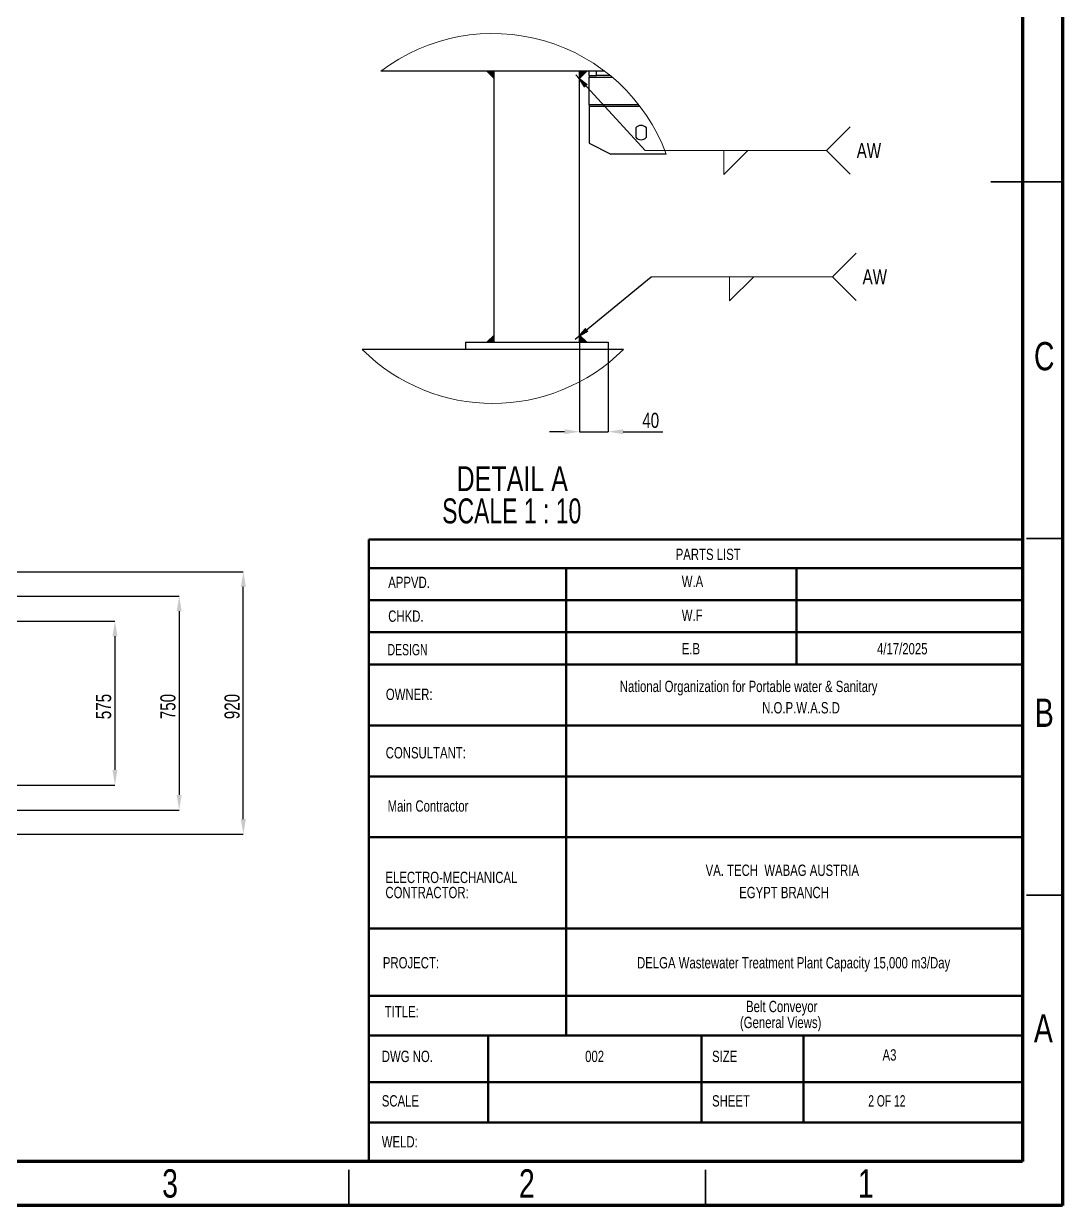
# Model space of a CAD drawing. Header units: millimetres. Extents: x 41 to 1868, y -696 to 319.
# Drawn here: x 760.6 to 906.2, y 28.6 to 194.3 of the extents above; entities that cross this region are included whole.
import ezdxf

# ---------------------------------------------------------------- set-up
doc = ezdxf.new("R2010")
doc.units = ezdxf.units.MM
doc.header["$PDSIZE"] = -1
doc.layers.add('BOLD', color=7, linetype='Continuous', lineweight=25)
doc.layers.add('FORMAT', color=7, linetype='Continuous')
doc.styles.add('SLDTEXTSTYLE0', font='TXT', dxfattribs={"width": 0.75})
doc.styles.add('SLDTEXTSTYLE10', font='TXT', dxfattribs={"width": 0.6875})
doc.styles.add('SLDTEXTSTYLE8', font='TXT', dxfattribs={"width": 0.687299})
doc.styles.add('SLDTEXTSTYLE9', font='TXT', dxfattribs={"width": 0.678571})
doc.dimstyles.new('SLDDIMSTYLE0', dxfattribs={"dimtxt": 2.5, "dimasz": 2.116667, "dimexe": 0, "dimexo": 0.625, "dimgap": 0, "dimtad": 1, "dimdec": 0, "dimrnd": 1e-09, "dimtxsty": 'Standard', "dimsah": 1, "dimcen": 2.5, "dimazin": 3, "dimtfac": 2.116667, "dimtdec": 0, "dimtmove": 0, "dimatfit": 3, "dimfrac": 2})
doc.dimstyles.new('SLDDIMSTYLE2', dxfattribs={"dimtxt": 2.116667, "dimasz": 2.116667, "dimexe": 0, "dimexo": 0.625, "dimgap": 0.529167, "dimtad": 1, "dimdec": 0, "dimlfac": 25, "dimrnd": 1e-09, "dimzin": 12, "dimtxsty": 'SLDTEXTSTYLE0', "dimsah": 1, "dimcen": 2.5, "dimazin": 3, "dimtfac": 1, "dimtdec": 0, "dimtmove": 0, "dimatfit": 3, "dimfrac": 2, "dimtzin": 12})
doc.dimstyles.new('SLDDIMSTYLE4', dxfattribs={"dimtxt": 2.116667, "dimasz": 2.116667, "dimexe": 0, "dimexo": 0.625, "dimgap": 0.529167, "dimtad": 1, "dimdec": 0, "dimlfac": 10, "dimrnd": 1e-09, "dimzin": 12, "dimtxsty": 'SLDTEXTSTYLE0', "dimsah": 1, "dimcen": 2.5, "dimazin": 3, "dimtfac": 1, "dimtdec": 0, "dimtmove": 0, "dimatfit": 0, "dimfrac": 2, "dimtzin": 12})

# ---------------------------------------------------------------- blocks, each defined once
blk = doc.blocks.new('SW_NOTE_0_11')
at = {"color": 0, "linetype": 'Continuous', "lineweight": 0, "char_height": 1.5875, "attachment_point": 1, "style": 'SLDTEXTSTYLE0'}
for s, insert in [('ELECTRO-MECHANICAL', (0, 2.05)), ('CONTRACTOR:', (0, -0.07))]:
    blk.add_mtext(s, dxfattribs=dict(at, insert=insert))
blk = doc.blocks.new('SW_NOTE_0_12')
at = {"layer": 'BOLD', "color": 0, "char_height": 1.5875, "attachment_point": 2, "style": 'SLDTEXTSTYLE0'}
for s, insert in [('VA. TECH  WABAG AUSTRIA', (13.44, 2.05)), ('EGYPT BRANCH', (13.68, -1.07))]:
    blk.add_mtext(s, dxfattribs=dict(at, insert=insert))
blk = doc.blocks.new('*D722')
at = {"layer": 'Defpoints', "color": 0}
for p in [(751.58, 117.45), (791.41, 117.45), (751.58, 80.65)]:
    blk.add_point(p, dxfattribs=at)
at = {"layer": 'FORMAT', "color": 0, "lineweight": -2}
for p, q in [((751.64, 117.45), (791.41, 117.45)), ((791.41, 82.77), (791.41, 115.33)), ((751.64, 80.65), (791.41, 80.65))]:
    blk.add_line(p, q, dxfattribs=at)
at = {"layer": 'FORMAT', "color": 0}
for points in [[(791.06, 115.33), (791.77, 115.33), (791.41, 117.45)], [(791.06, 82.77), (791.77, 82.77), (791.41, 80.65)]]:
    blk.add_solid(points, dxfattribs=at)
at = {"layer": 'FORMAT', "color": 0, "insert": (788.77, 98.56), "char_height": 2.117, "attachment_point": 2, "rotation": 90, "style": 'SLDTEXTSTYLE0'}
blk.add_mtext('\\A1;920', dxfattribs=at)
blk = doc.blocks.new('*D723')
at = {"layer": 'Defpoints', "color": 0}
for p in [(744.8, 114.05), (744.8, 84.05), (782.42, 84.05)]:
    blk.add_point(p, dxfattribs=at)
at = {"layer": 'FORMAT', "color": 0, "lineweight": -2}
for p, q in [((744.86, 114.05), (782.42, 114.05)), ((782.42, 111.93), (782.42, 86.17)), ((744.86, 84.05), (782.42, 84.05))]:
    blk.add_line(p, q, dxfattribs=at)
at = {"layer": 'FORMAT', "color": 0}
for points in [[(782.07, 111.93), (782.77, 111.93), (782.42, 114.05)], [(782.07, 86.17), (782.77, 86.17), (782.42, 84.05)]]:
    blk.add_solid(points, dxfattribs=at)
at = {"layer": 'FORMAT', "color": 0, "insert": (779.78, 98.56), "char_height": 2.117, "attachment_point": 2, "rotation": 90, "style": 'SLDTEXTSTYLE0'}
blk.add_mtext('\\A1;750', dxfattribs=at)
blk = doc.blocks.new('*D724')
at = {"layer": 'Defpoints', "color": 0}
for p in [(754.3, 110.55), (754.3, 87.55), (773.42, 87.55)]:
    blk.add_point(p, dxfattribs=at)
at = {"layer": 'FORMAT', "color": 0, "lineweight": -2}
for p, q in [((754.36, 110.55), (773.42, 110.55)), ((773.42, 108.43), (773.42, 89.67)), ((754.36, 87.55), (773.42, 87.55))]:
    blk.add_line(p, q, dxfattribs=at)
at = {"layer": 'FORMAT', "color": 0}
for points in [[(773.07, 108.43), (773.77, 108.43), (773.42, 110.55)], [(773.07, 89.67), (773.77, 89.67), (773.42, 87.55)]]:
    blk.add_solid(points, dxfattribs=at)
at = {"layer": 'FORMAT', "color": 0, "insert": (770.77, 98.56), "char_height": 2.117, "attachment_point": 2, "rotation": 90, "style": 'SLDTEXTSTYLE0'}
blk.add_mtext('\\A1;575', dxfattribs=at)
blk = doc.blocks.new('*D725')
at = {"layer": 'Defpoints', "color": 0}
for p in [(838.54, 149.64), (842.54, 148.64), (842.54, 137.1)]:
    blk.add_point(p, dxfattribs=at)
at = {"layer": 'FORMAT', "color": 0, "lineweight": -2}
for p, q in [((838.54, 149.58), (838.54, 137.1)), ((842.54, 148.58), (842.54, 137.1)), ((836.43, 137.1), (834.31, 137.1)), ((838.54, 137.1), (842.54, 137.1)), ((844.66, 137.1), (850.22, 137.1))]:
    blk.add_line(p, q, dxfattribs=at)
at = {"layer": 'FORMAT', "color": 0}
for points in [[(836.43, 137.45), (836.43, 136.75), (838.54, 137.1)], [(844.66, 137.45), (844.66, 136.75), (842.54, 137.1)]]:
    blk.add_solid(points, dxfattribs=at)
at = {"layer": 'FORMAT', "color": 0, "insert": (848.5, 139.75), "char_height": 2.117, "attachment_point": 2, "style": 'SLDTEXTSTYLE0'}
blk.add_mtext('\\A1;40', dxfattribs=at)
blk = doc.blocks.new('SW_NOTE_0_13')
at = {"color": 0, "linetype": 'Continuous', "lineweight": 0, "char_height": 3.5, "attachment_point": 2}
for s, insert, style in [('DETAIL A', (9.41, 4.51), 'SLDTEXTSTYLE0'), ('SCALE 1 : 10', (9.34, -0.01), 'SLDTEXTSTYLE10')]:
    blk.add_mtext(s, dxfattribs=dict(at, insert=insert, style=style))
blk = doc.blocks.new('SW_SYMBOL_AWLD_FILL')
at = {"color": 0, "linetype": 'Continuous', "lineweight": 0}
for p, q in [((0, 0), (0, 1250)), ((0, 1250), (1250, 0)), ((1250, 0), (0, 0))]:
    blk.add_line(p, q, dxfattribs=at)
blk = doc.blocks.new('SW_WELDSYMBOL_0')
at = {"color": 0, "linetype": 'Continuous', "lineweight": 0}
for p, q in [((28.72, 3.32), (25.4, 0)), ((25.4, 0), (0, 0)), ((28.72, -3.32), (25.4, 0))]:
    blk.add_line(p, q, dxfattribs=at)
at = {"color": 0, "linetype": 'Continuous', "lineweight": 0, "extrusion": (0, 0, -1), "xscale": 0.0027037109, "yscale": 0.0027037109, "zscale": 0.0027037109, "rotation": 180}
blk.add_blockref('SW_SYMBOL_AWLD_FILL', (-10.98, 0), dxfattribs=at)
at = {"color": 0, "linetype": 'Continuous', "lineweight": 0, "insert": (29.62, 1.05), "char_height": 2.117, "attachment_point": 1, "style": 'SLDTEXTSTYLE0'}
blk.add_mtext('AW', dxfattribs=at)
blk = doc.blocks.new('SW_WELDSYMBOL_1')
at = {"color": 0, "linetype": 'Continuous', "lineweight": 0}
for p, q in [((28.72, 3.32), (25.4, 0)), ((25.4, 0), (0, 0)), ((28.72, -3.32), (25.4, 0))]:
    blk.add_line(p, q, dxfattribs=at)
at = {"color": 0, "linetype": 'Continuous', "lineweight": 0, "extrusion": (0, 0, -1), "xscale": 0.0027037109, "yscale": 0.0027037109, "zscale": 0.0027037109, "rotation": 180}
blk.add_blockref('SW_SYMBOL_AWLD_FILL', (-10.98, 0), dxfattribs=at)
at = {"color": 0, "linetype": 'Continuous', "lineweight": 0, "insert": (29.62, 1.05), "char_height": 2.117, "attachment_point": 1, "style": 'SLDTEXTSTYLE0'}
blk.add_mtext('AW', dxfattribs=at)

msp = doc.modelspace()

# ---------------------------------------------------------------- linework, layer by layer
at = {"color": 7, "linetype": 'Continuous', "lineweight": 70}
for p, q in [((906.1835, 315.6157), (906.1835, 28.6157)), ((900.586, 311.7492), (900.586, 34.7492)), ((900.586, 34.7492), (511.1835, 34.7492)), ((906.1835, 28.6157), (506.1835, 28.6157))]:
    msp.add_line(p, q, dxfattribs=at)
at = {"color": 7, "linetype": 'Continuous', "lineweight": 25}
for p, q in [((842.0724, 187.6403), (810.6701, 187.6403)), ((838.5431, 187.6403), (826.5431, 187.6403)), ((826.5431, 149.6403), (826.5431, 187.6403)), ((838.5431, 149.6403), (838.5431, 187.6403)), ((839.8931, 187.0403), (839.8931, 187.6403)), ((840.8931, 187.0403), (840.8931, 187.6403)), ((839.8931, 187.0403), (840.8931, 187.0403)), ((839.8931, 187.0403), (839.8931, 186.8192)), ((839.8931, 186.8192), (843.0968, 186.8192)), ((839.8931, 182.9248), (839.8931, 186.8192)), ((842.8312, 187.0403), (840.8931, 187.0403)), ((846.8388, 182.9248), (839.8931, 182.9248)), ((839.8931, 182.9248), (839.8931, 182.7459)), ((839.8931, 182.7459), (846.9767, 182.7459)), ((839.8931, 182.7459), (839.8931, 177.5403)), ((846.3931, 179.7018), (846.3931, 178.3789)), ((847.8931, 178.3789), (847.8931, 179.7018)), ((839.8931, 177.5403), (842.8931, 176.0403)), ((850.6765, 176.0403), (842.8931, 176.0403)), ((822.5431, 149.6403), (822.5431, 148.6403)), ((822.5431, 149.6403), (842.5431, 149.6403)), ((842.5431, 149.6403), (842.5431, 148.6403)), ((844.6799, 148.6403), (808.0626, 148.6403))]:
    msp.add_line(p, q, dxfattribs=at)
at = {"color": 7, "linetype": 'Continuous', "lineweight": 0}
for p, q in [((825.5431, 187.6403), (826.5431, 186.6403)), ((839.5431, 187.6403), (838.5431, 186.6403)), ((826.5431, 150.6403), (825.5431, 149.6403)), ((839.5431, 149.6403), (838.5431, 150.6403))]:
    msp.add_line(p, q, dxfattribs=at)
at = {"color": 7, "linetype": 'Continuous', "lineweight": 35}
for p, q in [((906.1845, 172.1157), (896.1825, 172.1157)), ((901.1835, 172.1157), (906.1835, 172.1157)), ((901.1835, 122.1157), (906.1835, 122.1157)), ((901.1835, 72.1157), (906.1835, 72.1157)), ((806.1835, 33.6157), (806.1835, 28.6157)), ((856.1835, 33.6157), (856.1835, 28.6157))]:
    msp.add_line(p, q, dxfattribs=at)
at = {"color": 7, "linetype": 'Continuous', "lineweight": 50}
for p, q in [((900.586, 121.9917), (808.9882, 121.9917)), ((808.9882, 121.9917), (808.9882, 108.9767)), ((900.586, 117.9767), (808.9882, 117.9767)), ((836.6311, 113.4767), (836.6311, 117.9767)), ((868.9224, 104.4767), (868.9224, 117.9767)), ((900.586, 113.4767), (808.9882, 113.4767)), ((836.6311, 108.9767), (836.6311, 113.4767)), ((808.9882, 108.9767), (808.9882, 34.7492)), ((900.586, 108.9767), (808.9882, 108.9767)), ((836.6311, 104.4767), (836.6311, 108.9767)), ((900.586, 104.4767), (808.9882, 104.4767)), ((836.6311, 52.4411), (836.6311, 104.4767)), ((900.586, 95.8826), (808.9882, 95.8826)), ((900.586, 88.7312), (808.9882, 88.7312)), ((900.586, 80.2571), (808.9882, 80.2571)), ((900.586, 67.4466), (808.9882, 67.4466)), ((900.586, 57.9829), (808.9882, 57.9829)), ((808.9882, 52.4411), (900.586, 52.4411)), ((825.7408, 40.2492), (825.7408, 52.4411)), ((855.6234, 40.2492), (855.6234, 52.4411)), ((869.8938, 40.2492), (869.8938, 52.4411)), ((808.9882, 45.913), (900.586, 45.913)), ((808.9882, 40.2492), (900.586, 40.2492))]:
    msp.add_line(p, q, dxfattribs=at)
at = {"color": 7, "linetype": 'Continuous', "lineweight": 18}
for start, end in [(20.395669, 127.264919), (225.084975, 314.915025)]:
    msp.add_arc((826.3712, 167.0034), 25.9309, start, end, dxfattribs=at)
at = {"color": 7, "linetype": 'Continuous', "lineweight": 25}
for start, end in [(41.409571, 138.590429), (221.409644, 318.590356)]:
    msp.add_arc((847.1431, 179.0403), 1, start, end, dxfattribs=at)
at = {"color": 7, "linetype": 'Continuous', "lineweight": 0}
for points in [[(825.5431, 187.6403), (826.5431, 187.6403), (826.5431, 186.6403)], [(839.5431, 187.6403), (838.5431, 187.6403), (838.5431, 186.6403)], [(826.5431, 150.6403), (826.5431, 149.6403), (825.5431, 149.6403)], [(839.5431, 149.6403), (838.5431, 149.6403), (838.5431, 150.6403)]]:
    msp.add_solid(points, dxfattribs=at)

# ---------------------------------------------------------------- block references
for name, p in [('SW_WELDSYMBOL_0', (847.7442, 176.5279)), ('SW_WELDSYMBOL_1', (848.5732, 158.8301)), ('SW_NOTE_0_13', (819.6862, 127.754)), ('SW_NOTE_0_11', (811.3229, 73.3491))]:
    msp.add_blockref(name, p, dxfattribs=at)
at = {"layer": 'BOLD'}
msp.add_blockref('SW_NOTE_0_12', (853.503, 74.3491), dxfattribs=at)

# ---------------------------------------------------------------- texts
at = {"color": 7, "linetype": 'Continuous', "lineweight": 0}
for s, insert, char_height, attachment_point, style in [('C', (903.6422, 149.6758), 3.9688, 2, 'SLDTEXTSTYLE0'), ('PARTS LIST', (852.0001, 120.7009), 1.5875, 1, 'SLDTEXTSTYLE0'), ('APPVD.', (811.7154, 116.7654), 1.5875, 1, 'SLDTEXTSTYLE0'), ('W.A', (852.8489, 116.8973), 1.5875, 1, 'SLDTEXTSTYLE0'), ('CHKD.', (811.7154, 112.0317), 1.5875, 1, 'SLDTEXTSTYLE0'), ('W.F', (852.8489, 112.1636), 1.5875, 1, 'SLDTEXTSTYLE0'), ('DESIGN', (811.6291, 107.3299), 1.5875, 1, 'SLDTEXTSTYLE8'), ('E.B', (852.8489, 107.4618), 1.5875, 1, 'SLDTEXTSTYLE0'), ('OWNER:', (811.3838, 101.0718), 1.5875, 1, 'SLDTEXTSTYLE0'), ('B', (903.6541, 99.6758), 3.9688, 2, 'SLDTEXTSTYLE0'), ('CONSULTANT:', (811.365, 92.8769), 1.5875, 1, 'SLDTEXTSTYLE0'), ('Main Contractor', (811.6291, 85.4106), 1.5875, 1, 'SLDTEXTSTYLE0'), ('PROJECT:', (810.9626, 63.4294), 1.5875, 1, 'SLDTEXTSTYLE0'), ('TITLE:', (811.2325, 56.5659), 1.5875, 1, 'SLDTEXTSTYLE0'), ('(General Views)', (866.7105, 55.0625), 1.5875, 2, 'SLDTEXTSTYLE0'), ('A', (903.5232, 55.4258), 3.9688, 2, 'SLDTEXTSTYLE0'), ('DWG NO.', (810.815, 50.2992), 1.5875, 1, 'SLDTEXTSTYLE0'), ('002', (839.3067, 50.2992), 1.5875, 1, 'SLDTEXTSTYLE0'), ('SIZE', (857.0908, 50.2992), 1.5875, 1, 'SLDTEXTSTYLE0'), ('A3', (880.9857, 50.5037), 1.5875, 1, 'SLDTEXTSTYLE0'), ('SCALE', (810.815, 44.0629), 1.5875, 1, 'SLDTEXTSTYLE0'), ('SHEET', (857.0908, 44.0629), 1.5875, 1, 'SLDTEXTSTYLE0'), ('2 OF 12', (878.992, 44.0629), 1.5875, 1, 'SLDTEXTSTYLE9'), ('WELD:', (810.815, 38.3231), 1.5875, 1, 'SLDTEXTSTYLE0'), ('3', (781.1436, 33.6758), 3.9688, 2, 'SLDTEXTSTYLE0'), ('2', (831.1436, 33.6758), 3.9688, 2, 'SLDTEXTSTYLE0'), ('1', (878.6436, 33.6758), 3.9688, 2, 'SLDTEXTSTYLE0')]:
    msp.add_mtext(s, dxfattribs=dict(at, insert=insert, char_height=char_height, attachment_point=attachment_point, style=style))
at = {"layer": 'BOLD', "char_height": 1.5875, "style": 'SLDTEXTSTYLE0'}
for s, insert, attachment_point in [('National Organization for Portable water & Sanitary', (844.167, 102.1805), 1), ('Belt Conveyor', (866.8574, 57.2964), 2)]:
    msp.add_mtext(s, dxfattribs=dict(at, insert=insert, attachment_point=attachment_point))
at = {"layer": 'FORMAT', "char_height": 1.5875, "style": 'SLDTEXTSTYLE0'}
for s, insert, attachment_point in [('4/17/2025', (880.2097, 107.4618), 1), ('N.O.P.W.A.S.D', (864.1239, 99.1835), 1), ('DELGA Wastewater Treatment Plant Capacity 15,000 m3/Day', (868.527, 63.4294), 2)]:
    msp.add_mtext(s, dxfattribs=dict(at, insert=insert, attachment_point=attachment_point))

# ---------------------------------------------------------------- dimensions: what is measured, and where the dimension line sits
at = {"layer": 'FORMAT'}
dim = msp.add_linear_dim(base=(842.5431, 137.1015), p1=(838.5431, 149.6403), p2=(842.5431, 148.6403), dimstyle='SLDDIMSTYLE4', dxfattribs=at)
dim.commit()
dim.dimension.update_dxf_attribs({"geometry": '*D725', "text_midpoint": (848.4962, 137.1015), "dimtype": 160})
for base, p1, p2, picture, middle in [((791.4144, 117.449), (751.5772, 80.649), (751.5772, 117.449), '*D722', (791.4144, 98.5567)), ((782.4218, 84.049), (744.7952, 114.049), (744.7952, 84.049), '*D723', (782.4218, 98.5567)), ((773.4202, 87.549), (754.2972, 110.549), (754.2972, 87.549), '*D724', (773.4202, 98.5567))]:
    dim = msp.add_linear_dim(base=base, p1=p1, p2=p2, angle=90, dimstyle='SLDDIMSTYLE2', dxfattribs=at)
    dim.commit()
    dim.dimension.update_dxf_attribs({"geometry": picture, "text_midpoint": middle, "dimtype": 160})

# ---------------------------------------------------------------- leaders
at = {"color": 7, "linetype": 'Continuous', "lineweight": 0}
for points in [[(837.9986, 187.1245), (847.7442, 176.5279)], [(837.92, 150.0656), (848.5732, 158.8301)]]:
    msp.add_leader(points, dimstyle='SLDDIMSTYLE0', dxfattribs=at)

doc.saveas('drawing.dxf')
